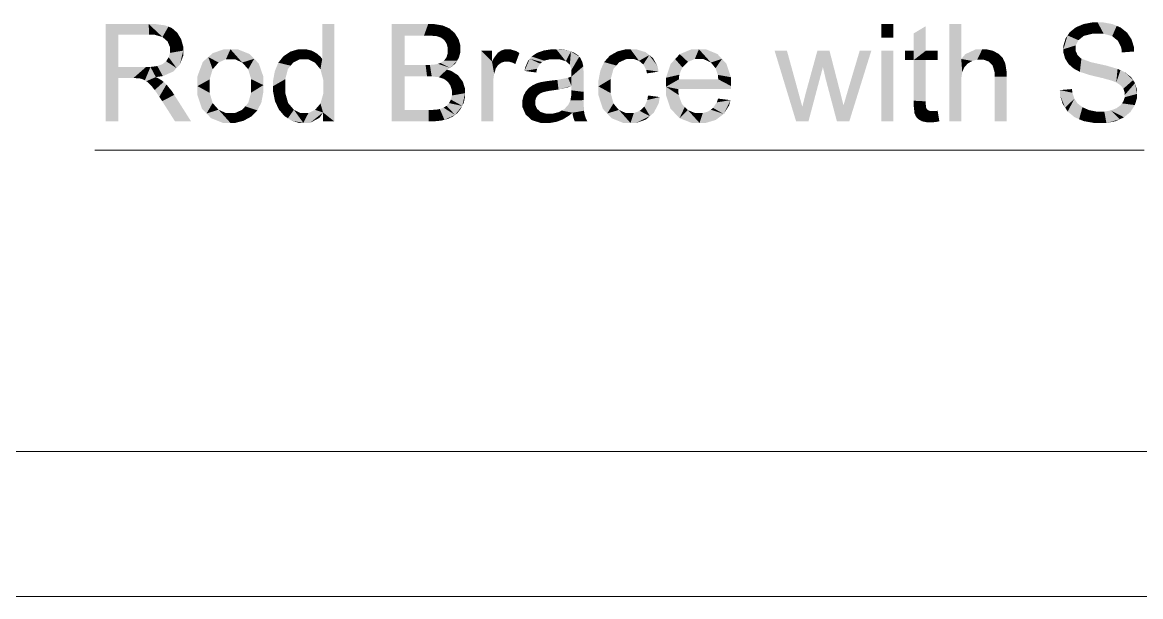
# Model space of a CAD drawing. Header units: millimetres. Extents: x 2 to 579, y 1 to 405.
# Drawn here: x 218.13 to 242.33, y 65.8 to 78.22 of the extents above; entities that cross this region are included whole.
import ezdxf

# ---------------------------------------------------------------- set-up
doc = ezdxf.new("R2010")
doc.units = ezdxf.units.MM
doc.linetypes.add('XKITLINE00', pattern=[0])
doc.layers.add('GraphicObject', color=6, linetype='Continuous', lineweight=0)
doc.layers.add('LinkedObject', color=7, linetype='Continuous', lineweight=0)

# ---------------------------------------------------------------- blocks, each defined once
blk = doc.blocks.new('*A3')
at = {"layer": 'GraphicObject', "color": 3, "linetype": 'XKITLINE00', "lineweight": 0}
blk.add_line((175.868, 65.802), (310.428, 65.802), dxfattribs=at)
blk = doc.blocks.new('*A4')
at = {"layer": 'LinkedObject'}
for points in [[(220.208, 77.26), (219.93, 76.083), (219.93, 78.189)], [(219.93, 78.189), (220.208, 77.957), (220.208, 77.26)], [(220.873, 77.957), (219.93, 78.189), (220.862, 78.189)], [(220.208, 77.957), (219.93, 78.189), (220.873, 77.957)], [(220.862, 78.189), (220.99, 77.957), (220.873, 77.957)], [(221.216, 78.16), (220.862, 78.189), (221.002, 78.189)], [(221.289, 78.132), (220.862, 78.189), (221.216, 78.16)], [(221.161, 77.909), (220.862, 78.189), (221.289, 78.132)], [(220.99, 77.957), (220.862, 78.189), (221.161, 77.909)], [(224.877, 78.189), (224.618, 77.433), (224.618, 78.189)], [(224.877, 78.189), (224.641, 76.979), (224.618, 77.433)], [(224.641, 76.979), (224.877, 78.189), (224.877, 76.083)], [(226.121, 78.189), (226.399, 77.056), (226.121, 76.083)], [(226.399, 77.304), (226.399, 77.056), (226.121, 78.189)], [(226.121, 78.189), (226.399, 77.94), (226.399, 77.304)], [(226.821, 77.94), (226.121, 78.189), (226.912, 78.189)], [(226.399, 77.94), (226.121, 78.189), (226.821, 77.94)], [(226.821, 77.94), (226.912, 78.189), (226.935, 77.94)], [(226.912, 78.189), (227.095, 77.926), (226.935, 77.94)], [(227.032, 78.189), (227.095, 77.926), (226.912, 78.189)], [(227.226, 78.157), (227.095, 77.926), (227.032, 78.189)], [(236.98, 78.189), (236.721, 77.892), (236.721, 78.189)], [(236.98, 77.892), (236.721, 77.892), (236.98, 78.189)], [(238.448, 78.189), (238.189, 76.083), (238.189, 78.189)], [(238.448, 77.433), (238.189, 76.083), (238.448, 78.189)], [(241.1, 78.189), (241.284, 77.978), (241.013, 78.153)], [(241.293, 78.225), (241.284, 77.978), (241.1, 78.189)], [(241.399, 78.225), (241.284, 77.978), (241.293, 78.225)], [(241.284, 77.978), (241.399, 78.225), (241.41, 77.978)], [(241.399, 78.225), (241.531, 77.978), (241.41, 77.978)], [(241.723, 78.187), (241.399, 78.225), (241.516, 78.225)], [(241.812, 78.149), (241.399, 78.225), (241.723, 78.187)], [(241.715, 77.927), (241.399, 78.225), (241.812, 78.149)], [(241.531, 77.978), (241.399, 78.225), (241.715, 77.927)], [(221.289, 78.132), (221.215, 77.861), (221.161, 77.909)], [(221.362, 78.104), (221.215, 77.861), (221.289, 78.132)], [(221.215, 77.861), (221.362, 78.104), (221.27, 77.813)], [(221.27, 77.813), (221.362, 78.104), (221.523, 77.932)], [(221.523, 77.932), (221.324, 77.69), (221.27, 77.813)], [(221.566, 77.86), (221.324, 77.69), (221.523, 77.932)], [(221.523, 77.932), (221.362, 78.104), (221.479, 78.003)], [(227.095, 77.926), (227.226, 78.157), (227.142, 77.911)], [(227.142, 77.911), (227.226, 78.157), (227.189, 77.896)], [(227.189, 77.896), (227.226, 78.157), (227.299, 78.125)], [(227.299, 78.125), (227.261, 77.842), (227.189, 77.896)], [(227.372, 78.093), (227.261, 77.842), (227.299, 78.125)], [(227.486, 77.994), (227.261, 77.842), (227.372, 78.093)], [(227.527, 77.928), (227.261, 77.842), (227.486, 77.994)], [(227.261, 77.842), (227.527, 77.928), (227.286, 77.802)], [(227.527, 77.928), (227.311, 77.762), (227.286, 77.802)], [(227.311, 77.762), (227.527, 77.928), (227.336, 77.67)], [(227.336, 77.67), (227.527, 77.928), (227.61, 77.65)], [(227.61, 77.723), (227.527, 77.928), (227.569, 77.862)], [(227.61, 77.65), (227.527, 77.928), (227.61, 77.723)], [(237.679, 78.142), (237.42, 77.61), (237.42, 77.987)], [(237.42, 77.61), (237.679, 78.142), (237.42, 77.41)], [(237.679, 77.61), (237.42, 77.41), (237.679, 78.142)], [(240.749, 77.942), (240.659, 77.644), (240.704, 77.873)], [(240.984, 77.839), (240.659, 77.644), (240.749, 77.942)], [(240.795, 78.011), (241.042, 77.885), (240.749, 77.942)], [(240.749, 77.942), (241.042, 77.885), (240.984, 77.839)], [(240.927, 78.117), (241.042, 77.885), (240.795, 78.011)], [(241.1, 77.932), (240.927, 78.117), (241.013, 78.153)], [(241.042, 77.885), (240.927, 78.117), (241.1, 77.932)], [(241.013, 78.153), (241.284, 77.978), (241.1, 77.932)], [(241.812, 78.149), (241.777, 77.876), (241.715, 77.927)], [(241.901, 78.111), (241.777, 77.876), (241.812, 78.149)], [(241.777, 77.876), (241.901, 78.111), (241.839, 77.825)], [(241.839, 77.825), (241.901, 78.111), (242.087, 77.927)], [(242.087, 77.927), (241.901, 78.111), (242.039, 78)], [(221.61, 77.701), (221.324, 77.69), (221.566, 77.86)], [(221.61, 77.614), (221.324, 77.69), (221.61, 77.701)], [(221.324, 77.69), (221.61, 77.614), (221.324, 77.615)], [(240.704, 77.873), (240.659, 77.644), (240.659, 77.723)], [(240.926, 77.727), (240.659, 77.644), (240.984, 77.839)], [(240.659, 77.644), (240.926, 77.727), (240.926, 77.662)], [(242.087, 77.927), (241.912, 77.674), (241.839, 77.825)], [(242.135, 77.854), (241.912, 77.674), (242.087, 77.927)], [(242.186, 77.688), (241.912, 77.674), (242.135, 77.854)], [(242.19, 77.595), (241.912, 77.674), (242.186, 77.688)], [(221.296, 77.469), (221.465, 77.236), (221.268, 77.426)], [(221.296, 77.469), (221.61, 77.614), (221.465, 77.236)], [(221.324, 77.564), (221.61, 77.614), (221.296, 77.469)], [(221.61, 77.614), (221.324, 77.564), (221.324, 77.615)], [(221.465, 77.236), (221.61, 77.614), (221.538, 77.313)], [(221.538, 77.313), (221.61, 77.614), (221.61, 77.502)], [(222.153, 77.474), (221.918, 76.846), (222.035, 77.372)], [(222.247, 77.211), (221.918, 76.846), (222.153, 77.474)], [(222.491, 77.643), (222.153, 77.474), (222.251, 77.559)], [(222.632, 77.643), (222.153, 77.474), (222.491, 77.643)], [(222.535, 77.428), (222.153, 77.474), (222.632, 77.643)], [(222.153, 77.474), (222.375, 77.356), (222.311, 77.284)], [(222.375, 77.356), (222.153, 77.474), (222.535, 77.428)], [(222.247, 77.211), (222.153, 77.474), (222.311, 77.284)], [(222.535, 77.428), (222.632, 77.643), (222.632, 77.428)], [(222.632, 77.643), (222.728, 77.428), (222.632, 77.428)], [(223.046, 77.54), (222.632, 77.643), (222.789, 77.643)], [(223.146, 77.437), (222.632, 77.643), (223.046, 77.54)], [(222.887, 77.356), (222.632, 77.643), (223.146, 77.437)], [(222.728, 77.428), (222.632, 77.643), (222.887, 77.356)], [(223.782, 77.495), (223.935, 77.288), (223.668, 77.352)], [(223.993, 77.358), (223.782, 77.495), (223.858, 77.544)], [(223.935, 77.288), (223.782, 77.495), (223.993, 77.358)], [(223.934, 77.594), (224.137, 77.428), (223.858, 77.544)], [(223.858, 77.544), (224.137, 77.428), (223.993, 77.358)], [(224.104, 77.643), (224.137, 77.428), (223.934, 77.594)], [(224.198, 77.643), (224.137, 77.428), (224.104, 77.643)], [(224.137, 77.428), (224.198, 77.643), (224.223, 77.428)], [(224.198, 77.643), (224.311, 77.428), (224.223, 77.428)], [(224.266, 77.643), (224.311, 77.428), (224.198, 77.643)], [(224.389, 77.614), (224.311, 77.428), (224.266, 77.643)], [(224.443, 77.585), (224.311, 77.428), (224.389, 77.614)], [(224.443, 77.585), (224.46, 77.355), (224.311, 77.428)], [(224.496, 77.556), (224.46, 77.355), (224.443, 77.585)], [(224.584, 77.48), (224.46, 77.355), (224.496, 77.556)], [(224.618, 77.433), (224.46, 77.355), (224.584, 77.48)], [(227.537, 77.396), (227.282, 77.433), (227.309, 77.47)], [(227.309, 77.47), (227.61, 77.65), (227.537, 77.396)], [(227.336, 77.562), (227.61, 77.65), (227.309, 77.47)], [(227.61, 77.65), (227.336, 77.617), (227.336, 77.67)], [(227.336, 77.617), (227.61, 77.65), (227.336, 77.562)], [(227.537, 77.396), (227.61, 77.65), (227.574, 77.455)], [(227.574, 77.455), (227.61, 77.65), (227.61, 77.582)], [(228.059, 77.61), (228.292, 77.377), (228.059, 76.083)], [(228.292, 77.377), (228.059, 77.61), (228.292, 77.61)], [(228.456, 77.592), (228.292, 77.377), (228.419, 77.566)], [(228.566, 77.376), (228.292, 77.377), (228.456, 77.592)], [(228.419, 77.566), (228.292, 77.377), (228.337, 77.459)], [(228.494, 77.617), (228.608, 77.376), (228.456, 77.592)], [(228.456, 77.592), (228.608, 77.376), (228.566, 77.376)], [(228.577, 77.643), (228.608, 77.376), (228.494, 77.617)], [(228.622, 77.643), (228.608, 77.376), (228.577, 77.643)], [(228.622, 77.643), (228.655, 77.376), (228.608, 77.376)], [(228.819, 77.602), (228.622, 77.643), (228.687, 77.643)], [(228.886, 77.561), (228.622, 77.643), (228.819, 77.602)], [(228.749, 77.349), (228.622, 77.643), (228.886, 77.561)], [(228.655, 77.376), (228.622, 77.643), (228.749, 77.349)], [(228.749, 77.349), (228.886, 77.561), (228.797, 77.321)], [(229.149, 77.486), (229.42, 77.397), (229.109, 77.436)], [(229.263, 77.563), (229.42, 77.397), (229.149, 77.486)], [(229.338, 77.589), (229.42, 77.397), (229.263, 77.563)], [(229.586, 77.643), (229.338, 77.589), (229.412, 77.616)], [(229.555, 77.428), (229.338, 77.589), (229.586, 77.643)], [(229.42, 77.397), (229.338, 77.589), (229.555, 77.428)], [(229.555, 77.428), (229.586, 77.643), (229.646, 77.428)], [(229.646, 77.428), (229.586, 77.643), (229.743, 77.428)], [(229.684, 77.643), (229.743, 77.428), (229.586, 77.643)], [(229.94, 77.62), (229.684, 77.643), (229.782, 77.643)], [(230.001, 77.597), (229.684, 77.643), (229.94, 77.62)], [(229.89, 77.385), (229.684, 77.643), (230.001, 77.597)], [(229.743, 77.428), (229.684, 77.643), (229.89, 77.385)], [(229.89, 77.385), (230.001, 77.597), (229.94, 77.341)], [(229.94, 77.341), (230.001, 77.597), (229.977, 77.309)], [(230.001, 77.597), (230.013, 77.198), (229.977, 77.309)], [(230.181, 77.482), (230.013, 77.198), (230.001, 77.597)], [(230.152, 77.516), (230.001, 77.597), (230.062, 77.574)], [(230.181, 77.482), (230.001, 77.597), (230.152, 77.516)], [(230.21, 77.447), (230.013, 77.198), (230.181, 77.482)], [(230.25, 77.359), (230.013, 77.198), (230.21, 77.447)], [(230.843, 77.504), (230.984, 77.291), (230.719, 77.365)], [(231.045, 77.361), (230.843, 77.504), (230.927, 77.551)], [(230.984, 77.291), (230.843, 77.504), (231.045, 77.361)], [(231.01, 77.597), (231.203, 77.431), (230.927, 77.551)], [(230.927, 77.551), (231.203, 77.431), (231.045, 77.361)], [(231.192, 77.643), (231.203, 77.431), (231.01, 77.597)], [(231.29, 77.643), (231.203, 77.431), (231.192, 77.643)], [(231.203, 77.431), (231.29, 77.643), (231.3, 77.431)], [(231.29, 77.643), (231.365, 77.431), (231.3, 77.431)], [(231.617, 77.58), (231.29, 77.643), (231.414, 77.643)], [(231.696, 77.517), (231.29, 77.643), (231.617, 77.58)], [(231.475, 77.392), (231.29, 77.643), (231.696, 77.517)], [(231.365, 77.431), (231.29, 77.643), (231.475, 77.392)], [(231.475, 77.392), (231.696, 77.517), (231.52, 77.353)], [(231.696, 77.517), (231.566, 77.314), (231.52, 77.353)], [(231.566, 77.314), (231.696, 77.517), (231.629, 77.198)], [(231.629, 77.198), (231.696, 77.517), (231.898, 77.159)], [(231.876, 77.275), (231.696, 77.517), (231.775, 77.454)], [(231.898, 77.159), (231.696, 77.517), (231.876, 77.275)], [(232.355, 77.537), (232.533, 77.371), (232.256, 77.431)], [(232.77, 77.643), (232.355, 77.537), (232.612, 77.643)], [(232.682, 77.431), (232.355, 77.537), (232.77, 77.643)], [(232.533, 77.371), (232.355, 77.537), (232.682, 77.431)], [(232.682, 77.431), (232.77, 77.643), (232.771, 77.431)], [(232.77, 77.643), (232.87, 77.431), (232.771, 77.431)], [(233.172, 77.539), (232.77, 77.643), (232.922, 77.643)], [(233.269, 77.435), (232.77, 77.643), (233.172, 77.539)], [(233.03, 77.356), (232.77, 77.643), (233.269, 77.435)], [(232.87, 77.431), (232.77, 77.643), (233.03, 77.356)], [(234.676, 77.61), (234.874, 76.083), (234.409, 77.61)], [(234.919, 76.727), (234.874, 76.083), (234.676, 77.61)], [(235.334, 77.61), (235.454, 77.257), (235.088, 76.715)], [(235.597, 77.61), (235.454, 77.257), (235.334, 77.61)], [(235.454, 77.257), (235.597, 77.61), (235.515, 76.996)], [(235.515, 76.996), (235.597, 77.61), (235.826, 76.723)], [(236.501, 77.61), (235.987, 76.727), (236.25, 77.61)], [(236.025, 76.083), (235.987, 76.727), (236.501, 77.61)], [(236.98, 77.61), (236.721, 76.083), (236.721, 77.61)], [(236.98, 76.083), (236.721, 76.083), (236.98, 77.61)], [(237.228, 77.61), (237.42, 77.41), (237.228, 77.41)], [(237.42, 77.61), (237.42, 77.41), (237.228, 77.61)], [(237.679, 77.41), (237.42, 77.41), (237.679, 77.61)], [(237.936, 77.41), (237.679, 77.61), (237.936, 77.61)], [(237.679, 77.41), (237.679, 77.61), (237.936, 77.41)], [(238.766, 77.643), (238.448, 77.433), (238.538, 77.538)], [(238.903, 77.643), (238.448, 77.433), (238.766, 77.643)], [(238.792, 77.42), (238.448, 77.433), (238.903, 77.643)], [(238.792, 77.42), (238.903, 77.643), (238.85, 77.42)], [(238.85, 77.42), (238.903, 77.643), (238.926, 77.42)], [(238.903, 77.643), (239.044, 77.376), (238.926, 77.42)], [(238.988, 77.643), (239.044, 77.376), (238.903, 77.643)], [(239.135, 77.61), (239.044, 77.376), (238.988, 77.643)], [(239.197, 77.576), (239.044, 77.376), (239.135, 77.61)], [(239.197, 77.576), (239.086, 77.332), (239.044, 77.376)], [(239.259, 77.543), (239.086, 77.332), (239.197, 77.576)], [(239.086, 77.332), (239.259, 77.543), (239.128, 77.288)], [(239.128, 77.288), (239.259, 77.543), (239.375, 77.392)], [(239.375, 77.392), (239.259, 77.543), (239.348, 77.451)], [(240.926, 77.605), (240.659, 77.644), (240.926, 77.662)], [(240.659, 77.644), (240.926, 77.605), (240.659, 77.571)], [(240.659, 77.571), (240.926, 77.605), (240.696, 77.44)], [(240.696, 77.44), (240.926, 77.605), (240.733, 77.381)], [(240.733, 77.381), (240.926, 77.605), (240.967, 77.512)], [(240.967, 77.512), (240.882, 77.225), (240.733, 77.381)], [(241.008, 77.475), (240.882, 77.225), (240.967, 77.512)], [(240.882, 77.225), (241.008, 77.475), (240.957, 77.185)], [(240.957, 77.185), (241.008, 77.475), (241.048, 77.439)], [(241.912, 77.674), (242.19, 77.595), (241.923, 77.574)], [(220.208, 77.26), (220.208, 77.018), (219.93, 76.083)], [(220.53, 77.018), (220.208, 77.26), (220.806, 77.26)], [(220.208, 77.018), (220.208, 77.26), (220.53, 77.018)], [(220.53, 77.018), (220.806, 77.26), (220.584, 77.018)], [(220.584, 77.018), (220.806, 77.26), (220.661, 77.013)], [(220.661, 77.013), (220.806, 77.26), (220.685, 77.008)], [(220.685, 77.008), (220.806, 77.26), (220.717, 77)], [(220.717, 77), (220.806, 77.26), (220.781, 76.972)], [(220.781, 76.972), (220.806, 77.26), (220.901, 77.26)], [(220.781, 76.972), (220.901, 77.26), (220.812, 76.952)], [(220.901, 77.26), (221.018, 77.041), (220.812, 76.952)], [(221.05, 77.28), (221.018, 77.041), (220.901, 77.26)], [(221.018, 77.041), (221.05, 77.28), (221.169, 77.062)], [(221.104, 77.3), (221.465, 77.236), (221.05, 77.28)], [(221.393, 77.16), (221.05, 77.28), (221.465, 77.236)], [(221.169, 77.062), (221.05, 77.28), (221.393, 77.16)], [(221.158, 77.319), (221.465, 77.236), (221.104, 77.3)], [(221.465, 77.236), (221.158, 77.319), (221.24, 77.383)], [(221.268, 77.426), (221.465, 77.236), (221.24, 77.383)], [(222.035, 77.372), (221.918, 76.846), (221.918, 77.058)], [(222.183, 76.992), (221.918, 76.846), (222.247, 77.211)], [(222.887, 77.356), (223.146, 77.437), (222.952, 77.283)], [(223.146, 77.437), (223.016, 77.21), (222.952, 77.283)], [(223.016, 77.21), (223.146, 77.437), (223.08, 76.996)], [(223.08, 76.996), (223.146, 77.437), (223.345, 76.868)], [(223.345, 77.049), (223.146, 77.437), (223.246, 77.334)], [(223.345, 76.868), (223.146, 77.437), (223.345, 77.049)], [(223.63, 77.259), (223.554, 76.845), (223.592, 77.166)], [(223.877, 77.218), (223.554, 76.845), (223.63, 77.259)], [(223.819, 76.996), (223.554, 76.845), (223.877, 77.218)], [(223.668, 77.352), (223.935, 77.288), (223.63, 77.259)], [(223.63, 77.259), (223.935, 77.288), (223.877, 77.218)], [(224.46, 77.355), (224.618, 77.433), (224.52, 77.282)], [(224.52, 77.282), (224.618, 77.433), (224.58, 77.209)], [(224.618, 77.433), (224.641, 76.979), (224.58, 77.209)], [(226.887, 77.056), (226.399, 77.304), (226.856, 77.304)], [(226.399, 77.056), (226.399, 77.304), (226.887, 77.056)], [(226.988, 77.056), (226.856, 77.304), (226.948, 77.304)], [(226.887, 77.056), (226.856, 77.304), (226.988, 77.056)], [(227.082, 77.316), (227.316, 77.203), (226.948, 77.304)], [(226.948, 77.304), (227.316, 77.203), (226.988, 77.056)], [(226.988, 77.056), (227.316, 77.203), (227.142, 77.038)], [(227.122, 77.329), (227.39, 77.24), (227.082, 77.316)], [(227.316, 77.203), (227.082, 77.316), (227.39, 77.24)], [(227.175, 77.344), (227.39, 77.24), (227.122, 77.329)], [(227.316, 77.203), (227.196, 77.021), (227.142, 77.038)], [(227.255, 77.397), (227.537, 77.396), (227.175, 77.344)], [(227.175, 77.344), (227.537, 77.396), (227.39, 77.24)], [(227.196, 77.021), (227.316, 77.203), (227.25, 77.003)], [(227.25, 77.003), (227.316, 77.203), (227.334, 76.942)], [(227.282, 77.433), (227.537, 77.396), (227.255, 77.397)], [(227.558, 77.08), (227.316, 77.203), (227.411, 77.175)], [(227.334, 76.942), (227.316, 77.203), (227.558, 77.08)], [(227.39, 77.24), (227.537, 77.396), (227.5, 77.336)], [(228.059, 76.083), (228.292, 77.377), (228.318, 76.083)], [(228.292, 77.377), (228.318, 76.882), (228.318, 76.083)], [(228.318, 76.882), (228.292, 77.377), (228.318, 76.963)], [(228.318, 76.963), (228.292, 77.377), (228.339, 77.114)], [(228.339, 77.114), (228.292, 77.377), (228.361, 77.183)], [(228.361, 77.183), (228.292, 77.377), (228.375, 77.229)], [(228.375, 77.229), (228.292, 77.377), (228.423, 77.299)], [(228.423, 77.299), (228.292, 77.377), (228.457, 77.325)], [(228.457, 77.325), (228.292, 77.377), (228.49, 77.35)], [(228.49, 77.35), (228.292, 77.377), (228.566, 77.376)], [(229.109, 77.436), (228.996, 77.174), (229.07, 77.386)], [(229.334, 77.333), (228.996, 77.174), (229.109, 77.436)], [(229.07, 77.386), (228.996, 77.174), (229.013, 77.255)], [(229.269, 77.221), (228.996, 77.174), (229.334, 77.333)], [(228.996, 77.174), (229.269, 77.221), (229.249, 77.14)], [(229.334, 77.333), (229.109, 77.436), (229.377, 77.365)], [(229.377, 77.365), (229.109, 77.436), (229.42, 77.397)], [(230.013, 77.112), (230.268, 77.273), (230.012, 77.078)], [(230.012, 77.078), (230.268, 77.273), (230.012, 77.052)], [(230.012, 77.052), (230.268, 77.273), (230.013, 76.849)], [(230.261, 77.306), (230.013, 77.198), (230.25, 77.359)], [(230.013, 77.198), (230.261, 77.306), (230.268, 77.273)], [(230.013, 77.198), (230.268, 77.273), (230.013, 77.119)], [(230.013, 77.119), (230.268, 77.273), (230.013, 77.112)], [(230.274, 77.153), (230.013, 76.849), (230.268, 77.273)], [(230.678, 77.273), (230.596, 76.84), (230.637, 77.18)], [(230.923, 77.221), (230.596, 76.84), (230.678, 77.273)], [(230.862, 76.999), (230.596, 76.84), (230.923, 77.221)], [(230.719, 77.365), (230.984, 77.291), (230.678, 77.273)], [(230.678, 77.273), (230.984, 77.291), (230.923, 77.221)], [(232.256, 77.431), (232.058, 77.026), (232.157, 77.324)], [(232.412, 77.252), (232.058, 77.026), (232.256, 77.431)], [(232.345, 77.092), (232.058, 77.026), (232.412, 77.252)], [(232.256, 77.431), (232.533, 77.371), (232.412, 77.252)], [(233.03, 77.356), (233.269, 77.435), (233.091, 77.281)], [(233.269, 77.435), (233.132, 77.233), (233.091, 77.281)], [(233.132, 77.233), (233.269, 77.435), (233.18, 77.089)], [(233.18, 77.089), (233.269, 77.435), (233.463, 77.038)], [(233.463, 77.038), (233.269, 77.435), (233.366, 77.331)], [(235.088, 76.715), (235.454, 77.257), (235.141, 76.083)], [(237.42, 76.53), (237.679, 77.41), (237.679, 76.516)], [(237.42, 77.41), (237.679, 77.41), (237.42, 76.53)], [(238.448, 77.007), (238.189, 76.083), (238.448, 77.433)], [(238.448, 77.007), (238.448, 77.433), (238.469, 77.148)], [(238.469, 77.148), (238.448, 77.433), (238.491, 77.199)], [(238.491, 77.199), (238.448, 77.433), (238.512, 77.25)], [(238.512, 77.25), (238.448, 77.433), (238.584, 77.331)], [(238.584, 77.331), (238.448, 77.433), (238.634, 77.36)], [(238.634, 77.36), (238.448, 77.433), (238.685, 77.39)], [(238.685, 77.39), (238.448, 77.433), (238.792, 77.42)], [(239.375, 77.392), (239.17, 77.146), (239.128, 77.288)], [(239.402, 77.333), (239.17, 77.146), (239.375, 77.392)], [(239.429, 77.162), (239.17, 77.146), (239.402, 77.333)], [(240.733, 77.381), (240.882, 77.225), (240.77, 77.323)], [(240.957, 77.185), (241.048, 77.439), (241.015, 77.154)], [(241.015, 77.154), (241.048, 77.439), (241.218, 77.088)], [(241.218, 77.088), (241.048, 77.439), (241.258, 77.363)], [(241.218, 77.088), (241.258, 77.363), (241.363, 77.053)], [(241.363, 77.053), (241.258, 77.363), (241.428, 77.325)], [(241.363, 77.053), (241.428, 77.325), (241.508, 77.019)], [(241.508, 77.019), (241.428, 77.325), (241.598, 77.287)], [(241.508, 77.019), (241.598, 77.287), (241.695, 76.967)], [(241.695, 76.967), (241.598, 77.287), (241.737, 76.951)], [(241.737, 76.951), (241.598, 77.287), (241.803, 76.926)], [(241.831, 77.219), (241.803, 76.926), (241.598, 77.287)], [(241.894, 77.191), (241.803, 76.926), (241.831, 77.219)], [(219.93, 76.083), (220.208, 77.018), (220.208, 76.083)], [(220.812, 76.952), (221.018, 77.041), (220.843, 76.932)], [(221.018, 77.041), (220.914, 76.861), (220.843, 76.932)], [(221.073, 77.014), (220.914, 76.861), (221.018, 77.041)], [(220.914, 76.861), (221.073, 77.014), (220.953, 76.811)], [(220.953, 76.811), (221.073, 77.014), (220.993, 76.761)], [(220.993, 76.761), (221.073, 77.014), (221.186, 76.936)], [(221.186, 76.936), (221.073, 77.014), (221.157, 76.962)], [(221.918, 76.846), (222.183, 76.992), (222.183, 76.846)], [(223.08, 76.996), (223.345, 76.868), (223.08, 76.854)], [(223.592, 77.166), (223.554, 76.845), (223.554, 76.959)], [(223.554, 76.845), (223.819, 76.996), (223.819, 76.844)], [(224.641, 76.979), (224.877, 76.083), (224.641, 76.823)], [(226.121, 76.083), (226.399, 77.056), (226.399, 76.331)], [(227.334, 76.942), (227.558, 77.08), (227.364, 76.898)], [(227.364, 76.898), (227.558, 77.08), (227.394, 76.855)], [(227.394, 76.855), (227.558, 77.08), (227.609, 77.012)], [(227.609, 77.012), (227.425, 76.752), (227.394, 76.855)], [(227.66, 76.945), (227.425, 76.752), (227.609, 77.012)], [(229.551, 76.962), (229.591, 76.752), (229.474, 76.953)], [(229.708, 76.981), (229.732, 76.772), (229.551, 76.962)], [(229.551, 76.962), (229.732, 76.772), (229.591, 76.752)], [(229.938, 77.026), (230.013, 76.849), (229.708, 76.981)], [(229.708, 76.981), (230.013, 76.849), (229.732, 76.772)], [(230.012, 77.052), (230.013, 76.849), (229.938, 77.026)], [(230.274, 77.067), (230.012, 76.754), (230.013, 76.849)], [(230.274, 76.722), (230.012, 76.754), (230.274, 77.067)], [(230.274, 77.067), (230.013, 76.849), (230.274, 77.153)], [(230.637, 77.18), (230.596, 76.84), (230.596, 76.964)], [(230.596, 76.84), (230.862, 76.999), (230.862, 76.848)], [(231.629, 77.198), (231.898, 77.159), (231.647, 77.121)], [(232.058, 77.026), (232.345, 77.092), (232.338, 76.993)], [(232.338, 76.993), (232.058, 76.833), (232.058, 77.026)], [(232.338, 76.993), (233.463, 76.849), (232.058, 76.833)], [(233.189, 76.993), (233.463, 76.849), (232.338, 76.993)], [(233.18, 77.089), (233.463, 77.038), (233.189, 76.993)], [(233.463, 76.849), (233.189, 76.993), (233.463, 77.038)], [(235.826, 76.723), (235.757, 76.083), (235.515, 76.996)], [(238.448, 76.917), (238.189, 76.083), (238.448, 77.007)], [(239.429, 77.05), (239.17, 77.146), (239.429, 77.162)], [(239.17, 77.146), (239.429, 77.05), (239.17, 77.049)], [(239.17, 76.083), (239.429, 77.05), (239.429, 76.083)], [(239.17, 77.049), (239.429, 77.05), (239.17, 76.083)], [(241.803, 76.926), (241.894, 77.191), (241.898, 76.863)], [(241.898, 76.863), (241.894, 77.191), (241.986, 77.148)], [(241.898, 76.863), (241.986, 77.148), (241.928, 76.827)], [(241.928, 76.827), (241.986, 77.148), (241.957, 76.79)], [(241.986, 77.148), (242.166, 76.976), (241.957, 76.79)], [(241.957, 76.79), (242.166, 76.976), (241.986, 76.703)], [(242.166, 76.976), (241.986, 77.148), (242.122, 77.041)], [(241.986, 76.703), (242.166, 76.976), (242.209, 76.911)], [(221.186, 76.936), (221.093, 76.616), (220.993, 76.761)], [(221.247, 76.88), (221.093, 76.616), (221.186, 76.936)], [(221.362, 76.74), (221.093, 76.616), (221.247, 76.88)], [(221.093, 76.616), (221.362, 76.74), (221.154, 76.521)], [(221.154, 76.521), (221.362, 76.74), (221.416, 76.656)], [(221.918, 76.846), (222.115, 76.254), (221.918, 76.653)], [(222.183, 76.699), (222.115, 76.254), (221.918, 76.846)], [(222.183, 76.699), (221.918, 76.846), (222.183, 76.846)], [(223.016, 76.481), (223.345, 76.868), (223.257, 76.405)], [(223.08, 76.704), (223.345, 76.868), (223.016, 76.481)], [(223.345, 76.868), (223.08, 76.704), (223.08, 76.854)], [(223.257, 76.405), (223.345, 76.868), (223.301, 76.489)], [(223.301, 76.489), (223.345, 76.868), (223.345, 76.721)], [(223.554, 76.845), (223.819, 76.698), (223.554, 76.728)], [(223.819, 76.698), (223.554, 76.845), (223.819, 76.844)], [(223.554, 76.728), (223.819, 76.698), (223.596, 76.521)], [(224.641, 76.823), (224.877, 76.083), (224.641, 76.681)], [(227.711, 76.785), (227.425, 76.752), (227.66, 76.945)], [(227.711, 76.693), (227.425, 76.752), (227.711, 76.785)], [(227.425, 76.752), (227.711, 76.693), (227.425, 76.694)], [(229.028, 76.737), (229.263, 76.616), (229.003, 76.69)], [(229.095, 76.811), (229.263, 76.616), (229.028, 76.737)], [(229.281, 76.643), (229.095, 76.811), (229.136, 76.839)], [(229.263, 76.616), (229.095, 76.811), (229.281, 76.643)], [(229.177, 76.867), (229.332, 76.685), (229.136, 76.839)], [(229.136, 76.839), (229.332, 76.685), (229.281, 76.643)], [(229.27, 76.909), (229.332, 76.685), (229.177, 76.867)], [(229.322, 76.924), (229.332, 76.685), (229.27, 76.909)], [(229.36, 76.934), (229.398, 76.714), (229.322, 76.924)], [(229.332, 76.685), (229.322, 76.924), (229.365, 76.7)], [(229.365, 76.7), (229.322, 76.924), (229.398, 76.714)], [(229.474, 76.953), (229.511, 76.74), (229.36, 76.934)], [(229.36, 76.934), (229.511, 76.74), (229.398, 76.714)], [(229.474, 76.953), (229.591, 76.752), (229.511, 76.74)], [(229.732, 76.772), (230.013, 76.849), (229.943, 76.821)], [(229.991, 76.54), (230.274, 76.722), (230.274, 76.542)], [(230.012, 76.669), (230.274, 76.722), (229.991, 76.54)], [(230.274, 76.722), (230.012, 76.669), (230.012, 76.754)], [(230.862, 76.694), (230.596, 76.84), (230.862, 76.848)], [(230.596, 76.84), (230.786, 76.254), (230.596, 76.649)], [(230.862, 76.694), (230.786, 76.254), (230.596, 76.84)], [(233.463, 76.837), (232.058, 76.833), (233.463, 76.849)], [(233.462, 76.803), (232.058, 76.833), (233.463, 76.837)], [(232.058, 76.833), (232.254, 76.255), (232.058, 76.647)], [(232.331, 76.654), (232.254, 76.255), (232.058, 76.833)], [(232.331, 76.654), (232.058, 76.833), (232.323, 76.78)], [(233.461, 76.78), (232.058, 76.833), (233.462, 76.803)], [(232.323, 76.78), (232.058, 76.833), (233.461, 76.78)], [(235.008, 76.401), (234.874, 76.083), (234.919, 76.727)], [(235.9, 76.432), (235.757, 76.083), (235.826, 76.723)], [(235.987, 76.727), (236.025, 76.083), (235.9, 76.432)], [(238.189, 76.083), (238.448, 76.917), (238.448, 76.083)], [(240.854, 76.703), (240.581, 76.759), (240.844, 76.782)], [(240.581, 76.759), (240.696, 76.381), (240.584, 76.653)], [(240.854, 76.703), (240.696, 76.381), (240.581, 76.759)], [(241.986, 76.703), (242.209, 76.911), (241.986, 76.654)], [(241.986, 76.654), (242.209, 76.911), (241.986, 76.605)], [(242.209, 76.911), (242.253, 76.677), (241.986, 76.605)], [(242.253, 76.677), (242.209, 76.911), (242.253, 76.762)], [(221.154, 76.521), (221.416, 76.656), (221.432, 76.083)], [(221.432, 76.083), (221.416, 76.656), (221.78, 76.083)], [(221.918, 76.653), (222.115, 76.254), (222.016, 76.357)], [(222.247, 76.48), (222.115, 76.254), (222.183, 76.699)], [(222.115, 76.254), (222.247, 76.48), (222.311, 76.407)], [(223.257, 76.405), (222.952, 76.408), (223.016, 76.481)], [(223.596, 76.521), (223.819, 76.698), (223.638, 76.43)], [(223.638, 76.43), (223.819, 76.698), (223.881, 76.479)], [(223.881, 76.479), (223.798, 76.2), (223.638, 76.43)], [(223.943, 76.407), (223.798, 76.2), (223.881, 76.479)], [(224.641, 76.681), (224.877, 76.083), (224.581, 76.47)], [(227.362, 76.478), (227.649, 76.418), (227.309, 76.419)], [(227.383, 76.516), (227.649, 76.418), (227.362, 76.478)], [(227.649, 76.418), (227.383, 76.516), (227.404, 76.554)], [(227.404, 76.554), (227.711, 76.693), (227.649, 76.418)], [(227.425, 76.643), (227.711, 76.693), (227.404, 76.554)], [(227.711, 76.693), (227.425, 76.643), (227.425, 76.694)], [(227.649, 76.418), (227.711, 76.693), (227.68, 76.482)], [(227.68, 76.482), (227.711, 76.693), (227.711, 76.619)], [(229.003, 76.69), (228.952, 76.486), (228.977, 76.644)], [(229.245, 76.588), (228.952, 76.486), (229.003, 76.69)], [(228.977, 76.644), (228.952, 76.486), (228.952, 76.542)], [(229.228, 76.527), (228.952, 76.486), (229.245, 76.588)], [(228.952, 76.486), (229.228, 76.527), (229.228, 76.493)], [(229.228, 76.441), (228.952, 76.486), (229.228, 76.493)], [(228.952, 76.486), (229.228, 76.441), (228.952, 76.39)], [(229.003, 76.69), (229.263, 76.616), (229.245, 76.588)], [(229.858, 76.349), (230.274, 76.542), (230.283, 76.314)], [(229.943, 76.439), (230.274, 76.542), (229.858, 76.349)], [(229.97, 76.496), (230.274, 76.542), (229.943, 76.439)], [(230.274, 76.542), (229.97, 76.496), (229.991, 76.54)], [(230.596, 76.649), (230.786, 76.254), (230.691, 76.356)], [(230.921, 76.471), (230.786, 76.254), (230.862, 76.694)], [(231.59, 76.402), (231.923, 76.609), (231.71, 76.198)], [(231.655, 76.546), (231.923, 76.609), (231.59, 76.402)], [(231.923, 76.609), (231.655, 76.546), (231.668, 76.643)], [(231.71, 76.198), (231.923, 76.609), (231.796, 76.272)], [(231.796, 76.272), (231.923, 76.609), (231.902, 76.478)], [(232.058, 76.647), (232.254, 76.255), (232.156, 76.358)], [(232.402, 76.462), (232.254, 76.255), (232.331, 76.654)], [(233.077, 76.374), (233.454, 76.542), (233.306, 76.243)], [(233.157, 76.494), (233.454, 76.542), (233.077, 76.374)], [(233.454, 76.542), (233.157, 76.494), (233.186, 76.576)], [(233.306, 76.243), (233.454, 76.542), (233.423, 76.425)], [(235.051, 76.57), (235.141, 76.083), (235.011, 76.413)], [(235.088, 76.715), (235.141, 76.083), (235.051, 76.57)], [(237.679, 76.516), (237.42, 76.413), (237.42, 76.53)], [(237.679, 76.46), (237.42, 76.413), (237.679, 76.516)], [(240.584, 76.653), (240.696, 76.381), (240.642, 76.464)], [(240.897, 76.573), (240.696, 76.381), (240.854, 76.703)], [(240.696, 76.381), (240.897, 76.573), (240.751, 76.297)], [(240.751, 76.297), (240.897, 76.573), (240.902, 76.172)], [(240.931, 76.522), (240.902, 76.172), (240.897, 76.573)], [(240.965, 76.471), (240.902, 76.172), (240.931, 76.522)], [(241.956, 76.515), (242.205, 76.435), (241.926, 76.473)], [(241.956, 76.515), (242.253, 76.677), (242.205, 76.435)], [(241.986, 76.605), (242.253, 76.677), (241.956, 76.515)], [(242.205, 76.435), (242.253, 76.677), (242.253, 76.593)], [(222.375, 76.335), (222.115, 76.254), (222.311, 76.407)], [(222.375, 76.335), (222.632, 76.049), (222.115, 76.254)], [(222.115, 76.254), (222.632, 76.049), (222.214, 76.152)], [(222.535, 76.262), (222.632, 76.049), (222.375, 76.335)], [(222.632, 76.049), (222.535, 76.262), (222.632, 76.262)], [(222.632, 76.049), (222.728, 76.262), (222.732, 76.049)], [(222.728, 76.262), (222.632, 76.049), (222.632, 76.262)], [(223, 76.142), (222.728, 76.262), (222.888, 76.335)], [(222.916, 76.096), (222.728, 76.262), (223, 76.142)], [(222.732, 76.049), (222.728, 76.262), (222.916, 76.096)], [(222.952, 76.408), (223.085, 76.189), (222.888, 76.335)], [(222.888, 76.335), (223.085, 76.189), (223, 76.142)], [(223.213, 76.32), (222.952, 76.408), (223.257, 76.405)], [(223.085, 76.189), (222.952, 76.408), (223.213, 76.32)], [(223.638, 76.43), (223.798, 76.2), (223.68, 76.34)], [(223.798, 76.2), (223.943, 76.407), (223.875, 76.15)], [(223.875, 76.15), (223.943, 76.407), (224.005, 76.334)], [(224.005, 76.334), (224.21, 76.049), (223.875, 76.15)], [(224.15, 76.262), (224.21, 76.049), (224.005, 76.334)], [(224.21, 76.049), (224.15, 76.262), (224.234, 76.262)], [(224.21, 76.049), (224.636, 76.276), (224.351, 76.049)], [(224.319, 76.262), (224.636, 76.276), (224.21, 76.049)], [(224.319, 76.262), (224.21, 76.049), (224.234, 76.262)], [(224.463, 76.331), (224.636, 76.276), (224.319, 76.262)], [(224.351, 76.049), (224.636, 76.276), (224.564, 76.163)], [(224.636, 76.276), (224.463, 76.331), (224.522, 76.4)], [(224.581, 76.47), (224.636, 76.276), (224.522, 76.4)], [(224.581, 76.47), (224.877, 76.083), (224.636, 76.276)], [(224.636, 76.276), (224.877, 76.083), (224.636, 76.083)], [(226.399, 76.331), (226.924, 76.083), (226.121, 76.083)], [(226.925, 76.331), (226.924, 76.083), (226.399, 76.331)], [(226.925, 76.331), (227.025, 76.083), (226.924, 76.083)], [(226.993, 76.331), (227.025, 76.083), (226.925, 76.331)], [(227.088, 76.336), (227.195, 76.1), (226.993, 76.331)], [(226.993, 76.331), (227.195, 76.1), (227.025, 76.083)], [(227.115, 76.341), (227.195, 76.1), (227.088, 76.336)], [(227.264, 76.118), (227.115, 76.341), (227.163, 76.35)], [(227.195, 76.1), (227.115, 76.341), (227.264, 76.118)], [(227.244, 76.379), (227.494, 76.222), (227.163, 76.35)], [(227.163, 76.35), (227.494, 76.222), (227.264, 76.118)], [(227.276, 76.399), (227.494, 76.222), (227.244, 76.379)], [(227.494, 76.222), (227.276, 76.399), (227.309, 76.419)], [(227.309, 76.419), (227.649, 76.418), (227.494, 76.222)], [(227.494, 76.222), (227.649, 76.418), (227.54, 76.257)], [(227.54, 76.257), (227.649, 76.418), (227.617, 76.355)], [(228.952, 76.39), (229.228, 76.441), (229.019, 76.233)], [(229.019, 76.233), (229.228, 76.441), (229.087, 76.172)], [(229.087, 76.172), (229.228, 76.441), (229.267, 76.355)], [(229.267, 76.355), (229.154, 76.11), (229.087, 76.172)], [(229.306, 76.32), (229.154, 76.11), (229.267, 76.355)], [(229.345, 76.286), (229.154, 76.11), (229.306, 76.32)], [(229.154, 76.11), (229.345, 76.286), (229.347, 76.049)], [(229.472, 76.049), (229.345, 76.286), (229.459, 76.251)], [(229.347, 76.049), (229.345, 76.286), (229.472, 76.049)], [(229.459, 76.251), (229.548, 76.049), (229.472, 76.049)], [(229.534, 76.251), (229.548, 76.049), (229.459, 76.251)], [(229.609, 76.251), (229.548, 76.049), (229.534, 76.251)], [(229.548, 76.049), (229.609, 76.251), (229.691, 76.074)], [(229.757, 76.099), (229.609, 76.251), (229.741, 76.284)], [(229.691, 76.074), (229.609, 76.251), (229.757, 76.099)], [(230.034, 76.27), (229.741, 76.284), (229.8, 76.317)], [(229.962, 76.21), (229.741, 76.284), (230.034, 76.27)], [(229.823, 76.124), (229.741, 76.284), (229.962, 76.21)], [(229.757, 76.099), (229.741, 76.284), (229.823, 76.124)], [(229.858, 76.349), (230.283, 76.314), (229.8, 76.317)], [(230.283, 76.314), (230.034, 76.27), (229.8, 76.317)], [(230.034, 76.27), (230.283, 76.314), (230.04, 76.217)], [(230.04, 76.217), (230.283, 76.314), (230.291, 76.266)], [(230.291, 76.266), (230.066, 76.123), (230.04, 76.217)], [(230.299, 76.218), (230.066, 76.123), (230.291, 76.266)], [(230.786, 76.254), (230.921, 76.471), (230.979, 76.401)], [(231.038, 76.331), (230.786, 76.254), (230.979, 76.401)], [(231.038, 76.331), (231.289, 76.049), (230.786, 76.254)], [(230.786, 76.254), (231.289, 76.049), (230.882, 76.151)], [(231.191, 76.262), (231.289, 76.049), (231.038, 76.331)], [(231.289, 76.049), (231.191, 76.262), (231.286, 76.262)], [(231.362, 76.262), (231.289, 76.049), (231.286, 76.262)], [(231.362, 76.262), (231.71, 76.198), (231.289, 76.049)], [(231.489, 76.309), (231.71, 76.198), (231.362, 76.262)], [(231.71, 76.198), (231.489, 76.309), (231.539, 76.355)], [(231.59, 76.402), (231.71, 76.198), (231.539, 76.355)], [(232.254, 76.255), (232.402, 76.462), (232.352, 76.152)], [(232.465, 76.395), (232.352, 76.152), (232.402, 76.462)], [(232.529, 76.329), (232.352, 76.152), (232.465, 76.395)], [(232.529, 76.329), (232.784, 76.049), (232.352, 76.152)], [(232.689, 76.262), (232.784, 76.049), (232.529, 76.329)], [(232.784, 76.262), (232.784, 76.049), (232.689, 76.262)], [(232.855, 76.262), (233.22, 76.178), (232.784, 76.049)], [(232.855, 76.262), (232.784, 76.049), (232.784, 76.262)], [(232.976, 76.299), (233.22, 76.178), (232.855, 76.262)], [(233.027, 76.337), (233.306, 76.243), (232.976, 76.299)], [(233.22, 76.178), (232.976, 76.299), (233.306, 76.243)], [(233.077, 76.374), (233.306, 76.243), (233.027, 76.337)], [(234.874, 76.083), (235.008, 76.401), (235.141, 76.083)], [(235.011, 76.413), (235.141, 76.083), (235.008, 76.401)], [(235.757, 76.083), (235.9, 76.432), (236.025, 76.083)], [(237.679, 76.46), (237.451, 76.224), (237.42, 76.413)], [(237.42, 76.413), (237.451, 76.224), (237.436, 76.26)], [(237.686, 76.389), (237.451, 76.224), (237.679, 76.46)], [(237.692, 76.373), (237.451, 76.224), (237.686, 76.389)], [(237.451, 76.224), (237.692, 76.373), (237.699, 76.357)], [(237.451, 76.224), (237.699, 76.357), (237.467, 76.187)], [(237.467, 76.187), (237.699, 76.357), (237.522, 76.129)], [(237.522, 76.129), (237.699, 76.357), (237.561, 76.106)], [(237.561, 76.106), (237.699, 76.357), (237.721, 76.332)], [(237.721, 76.332), (237.599, 76.084), (237.561, 76.106)], [(237.736, 76.323), (237.599, 76.084), (237.721, 76.332)], [(237.752, 76.313), (237.599, 76.084), (237.736, 76.323)], [(237.599, 76.084), (237.752, 76.313), (237.708, 76.062)], [(237.708, 76.062), (237.752, 76.313), (237.779, 76.062)], [(237.779, 76.062), (237.752, 76.313), (237.795, 76.304)], [(237.795, 76.304), (237.822, 76.062), (237.779, 76.062)], [(237.824, 76.304), (237.822, 76.062), (237.795, 76.304)], [(237.824, 76.304), (237.919, 76.073), (237.822, 76.062)], [(237.845, 76.304), (237.919, 76.073), (237.824, 76.304)], [(237.919, 76.073), (237.845, 76.304), (237.901, 76.308)], [(237.974, 76.085), (237.901, 76.308), (237.936, 76.313)], [(237.919, 76.073), (237.901, 76.308), (237.974, 76.085)], [(240.965, 76.471), (240.999, 76.13), (240.902, 76.172)], [(241.071, 76.389), (240.999, 76.13), (240.965, 76.471)], [(240.999, 76.13), (241.071, 76.389), (241.095, 76.089)], [(241.142, 76.358), (241.095, 76.089), (241.071, 76.389)], [(241.214, 76.327), (241.095, 76.089), (241.142, 76.358)], [(241.214, 76.327), (241.334, 76.047), (241.095, 76.089)], [(241.375, 76.295), (241.334, 76.047), (241.214, 76.327)], [(241.375, 76.295), (241.477, 76.047), (241.334, 76.047)], [(241.464, 76.295), (241.477, 76.047), (241.375, 76.295)], [(241.464, 76.295), (241.589, 76.047), (241.477, 76.047)], [(241.544, 76.295), (241.589, 76.047), (241.464, 76.295)], [(241.684, 76.319), (241.881, 76.129), (241.544, 76.295)], [(241.544, 76.295), (241.881, 76.129), (241.589, 76.047)], [(241.745, 76.343), (242.109, 76.286), (241.684, 76.319)], [(241.971, 76.171), (241.684, 76.319), (242.109, 76.286)], [(241.881, 76.129), (241.684, 76.319), (241.971, 76.171)], [(241.806, 76.367), (242.109, 76.286), (241.745, 76.343)], [(241.897, 76.432), (242.157, 76.361), (241.806, 76.367)], [(241.806, 76.367), (242.157, 76.361), (242.109, 76.286)], [(241.926, 76.473), (242.205, 76.435), (241.897, 76.432)], [(242.157, 76.361), (241.897, 76.432), (242.205, 76.435)], [(222.214, 76.152), (222.632, 76.049), (222.472, 76.049)], [(223.875, 76.15), (224.21, 76.049), (223.951, 76.099)], [(223.951, 76.099), (224.21, 76.049), (224.119, 76.049)], [(227.264, 76.118), (227.494, 76.222), (227.333, 76.136)], [(227.333, 76.136), (227.494, 76.222), (227.448, 76.188)], [(230.299, 76.218), (230.087, 76.083), (230.066, 76.123)], [(230.332, 76.127), (230.087, 76.083), (230.299, 76.218)], [(230.087, 76.083), (230.332, 76.127), (230.356, 76.083)], [(230.882, 76.151), (231.289, 76.049), (231.133, 76.049)], [(231.289, 76.049), (231.71, 76.198), (231.414, 76.049)], [(231.414, 76.049), (231.71, 76.198), (231.625, 76.123)], [(232.352, 76.152), (232.784, 76.049), (232.617, 76.049)], [(232.784, 76.049), (233.22, 76.178), (232.917, 76.049)], [(232.917, 76.049), (233.22, 76.178), (233.135, 76.114)], [(241.589, 76.047), (241.881, 76.129), (241.791, 76.088)]]:
    blk.add_hatch(color=7, dxfattribs=at).paths.add_polyline_path(points, flags=17)
at = {"layer": 'LinkedObject', "color": 7, "linetype": 'XKITLINE00', "lineweight": 0}
for p, q in [((219.698, 75.46), (221.821, 75.46)), ((221.821, 75.46), (223.455, 75.46)), ((223.455, 75.46), (225.089, 75.46)), ((225.089, 75.46), (225.906, 75.46)), ((225.906, 75.46), (227.867, 75.46)), ((227.867, 75.46), (228.846, 75.46)), ((228.846, 75.46), (230.481, 75.46)), ((230.481, 75.46), (231.951, 75.46)), ((231.951, 75.46), (233.585, 75.46)), ((233.585, 75.46), (234.402, 75.46)), ((234.402, 75.46), (236.525, 75.46)), ((236.525, 75.46), (237.178, 75.46)), ((237.178, 75.46), (237.995, 75.46)), ((237.995, 75.46), (239.629, 75.46)), ((239.629, 75.46), (240.446, 75.46)), ((240.446, 75.46), (242.407, 75.46))]:
    blk.add_line(p, q, dxfattribs=at)
at = {"layer": 'LinkedObject', "color": 2, "linetype": 'XKITLINE00', "lineweight": 0}
blk.add_line((282.7, 68.945), (198.548, 68.945), dxfattribs=at)

msp = doc.modelspace()

# ---------------------------------------------------------------- block references
at = {"lineweight": 0}
for name in ['*A3', '*A4']:
    msp.add_blockref(name, (0, 0), dxfattribs=at)

doc.saveas('drawing.dxf')
